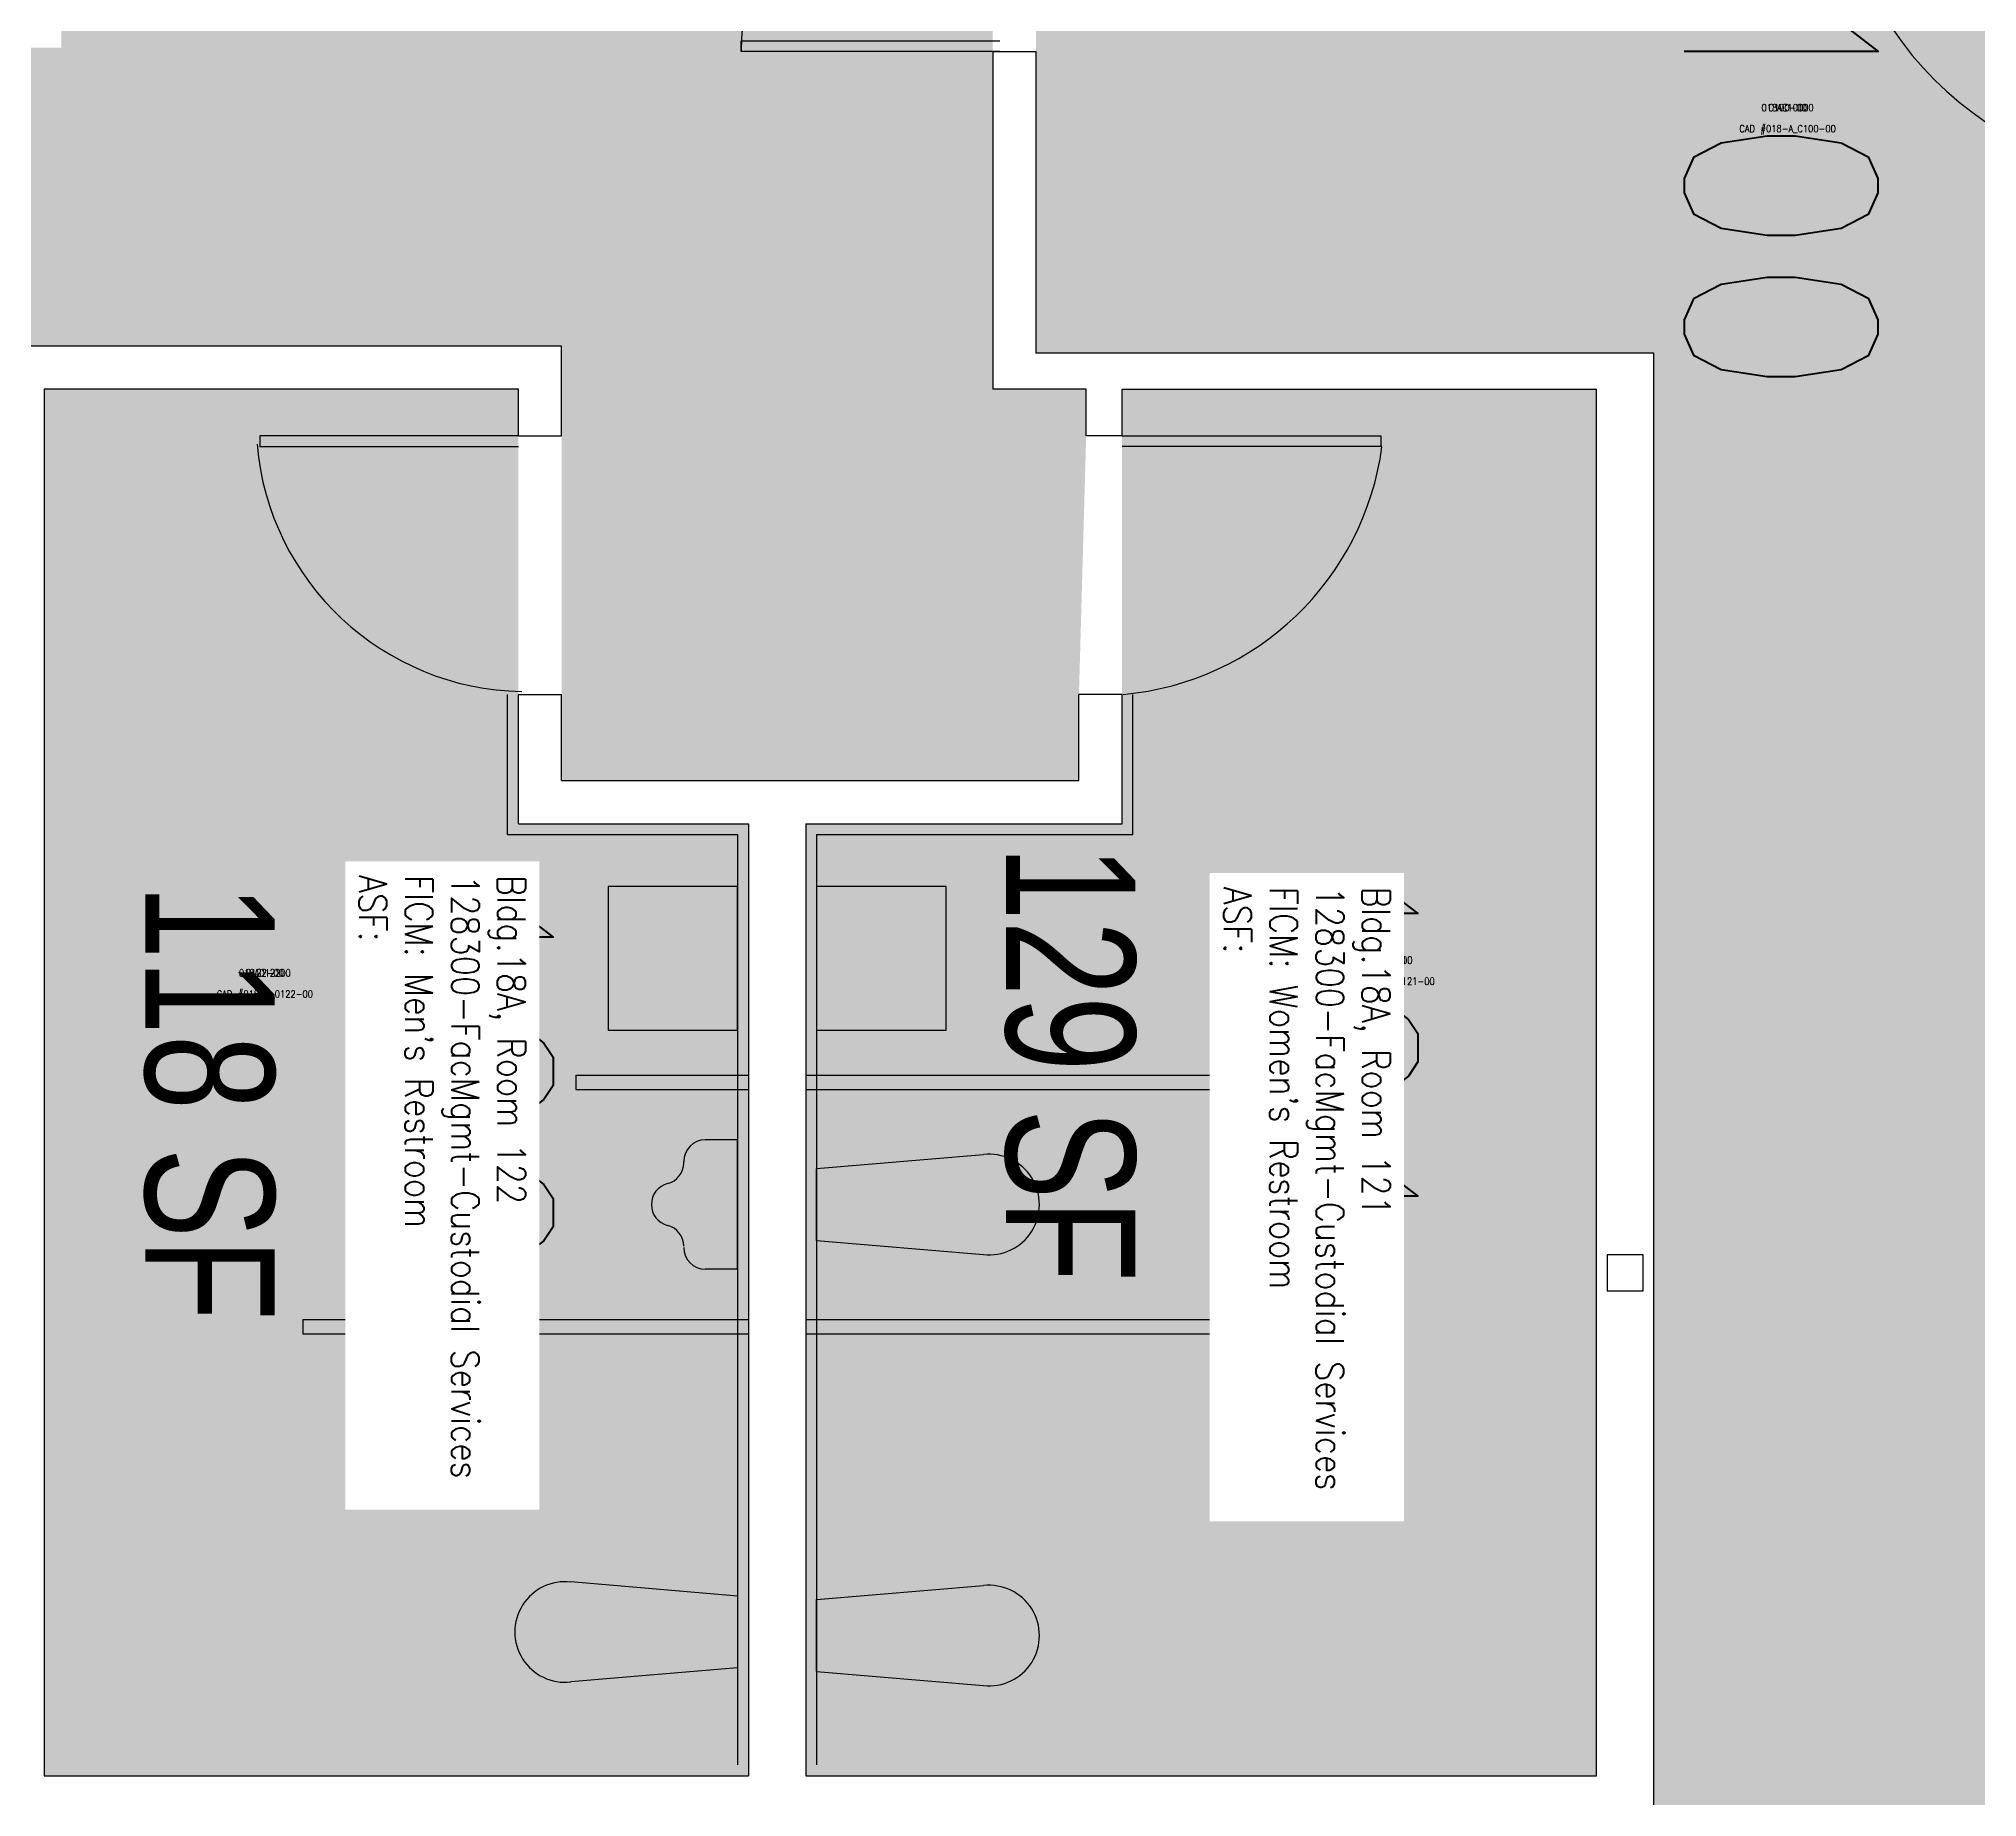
# Model space of a CAD drawing. Header units: inches. Extents: x -4 to 2901, y -182 to 1777.
# Drawn here: x 374.3 to 644, y 448 to 692.8 of the extents above; entities that cross this region are included whole.
import ezdxf
from ezdxf.enums import TextEntityAlignment as Align

# ---------------------------------------------------------------- set-up
doc = ezdxf.new("R2010")
doc.units = ezdxf.units.IN
doc.header["$LTSCALE"] = 100
doc.header["$MEASUREMENT"] = 0
doc.layers.get('0').update_dxf_attribs({"linetype": 'CONTINUOUS'})
for name, color, linetype in [('A-DOOR', 2, 'CONTINUOUS'), ('A-FLOR', 3, 'CONTINUOUS'), ('A-IDEN-CNUM', 7, 'CONTINUOUS'), ('A-IDEN-ICON', 4, 'CONTINUOUS'), ('A-IDEN-RNUM', 7, 'CONTINUOUS'), ('A-IDEN-SNUM', 4, 'CONTINUOUS'), ('A-IDEN-VNUM', 4, 'CONTINUOUS'), ('A-WALL', 5, 'CONTINUOUS'), ('AREA-TEXT', 3, 'CONTINUOUS'), ('Rooms-Category-Color', 7, 'CONTINUOUS'), ('Rooms-College-Color', 7, 'CONTINUOUS'), ('Rooms-Department-Color', 7, 'CONTINUOUS'), ('Rooms-Division-Color', 7, 'CONTINUOUS'), ('Rooms-Information', 7, 'CONTINUOUS')]:
    doc.layers.add(name, color=color, linetype=linetype)
doc.styles.add('AREA', font='arial.ttf', dxfattribs={"width": 0.75, "height": 12})
doc.styles.add('ROOMSNUMBER', font='txt.shx', dxfattribs={"height": 0.03})
doc.styles.add('ROOMVNUMBER', font='simplex.shx', dxfattribs={"width": 0.85})

# ---------------------------------------------------------------- blocks, each defined once
blk = doc.blocks.new('CPMEN')
at = {"const_width": 0.015}
for points in [[(0.055, 0.01), (0.055, 0.05), (0.015, 0.05)], [(0.01505, 0.01005), (0.055, 0.05)]]:
    blk.add_lwpolyline(points, dxfattribs=at)
blk.add_lwpolyline([(-0.0575, -0.02, 1), (0.0275, -0.02, 1)], format="xyb", close=True, dxfattribs=at)
blk = doc.blocks.new('CPWOMEN')
at = {"const_width": 0.015}
blk.add_lwpolyline([(-0.0375, 0, 1), (0.0475, 0, 1)], format="xyb", close=True, dxfattribs=at)
for points in [[(0.005, -0.04), (0.005, -0.1)], [(-0.025, -0.07), (0.035, -0.07)]]:
    blk.add_lwpolyline(points, dxfattribs=at)

msp = doc.modelspace()

# ---------------------------------------------------------------- hatches: boundary and pattern name
at = {"layer": 'Rooms-Category-Color', "true_color": 0xadadad}
for points in [[(2270, 1228), (2270, 1303.01), (2167.28, 1303.01), (2131.28, 1303.01), (1948, 1303.01), (1948, 1371.01), (1842, 1371.01), (1842, 1351.01), (1842, 1315.01), (1842, 1311.01), (1888, 1311.01), (1888, 1303.01), (1854, 1303.01), (1854, 1300), (1848, 1300), (1848, 1303.01), (1749, 1303.01), (1749, 1321.01), (1685, 1321.01), (1685, 1303.01), (1567, 1303.01), (1531, 1303.01), (1513, 1303.01), (1477, 1303.01), (1415, 1303.01), (1355, 1303.01), (1349, 1303.01), (1256.5, 1303.01), (1220.5, 1303.01), (848.5, 1303.01), (812.5, 1303.01), (591, 1303.01), (591, 1433), (585, 1433), (549, 1433), (513, 1433), (513, 1421), (513, 1385), (513, 1350.96), (513, 1268), (513, 1232), (513, 1075), (513, 1039), (513, 763), (513, 691), (513, 649), (599, 649), (599, 404.01), (599, 368.01), (599, 211), (599, 175), (599, 145.75), (599, 85.75), (599, 45), (602, 45), (674, 45), (677, 45), (677, 242), (677, 278), (677, 518), (677, 566), (677, 721), (624, 721), (591, 721), (591, 1225), (970.57, 1225), (1042.5, 1225), (1261.25, 1225), (1297.25, 1225), (1560, 1225), (1596, 1225), (1786.06, 1225), (1822.06, 1225), (1848, 1225), (1848, 1228), (1854, 1228), (1854, 1225), (1997, 1225), (2270, 1225)], [(326, 802), (507, 802), (507, 763), (507, 691), (507, 644), (520, 644), (520, 637.5), (519, 601.5), (519, 589.51), (447, 589.51), (447, 601.5), (447, 637.5), (447, 650), (364, 650), (292, 650), (183, 650), (183, 802), (290, 802)], [(441, 637.5), (441, 644), (375, 644), (375, 451.01), (473, 451.01), (473, 583.51), (441, 583.51), (441, 601.5)], [(525, 637.5), (525, 644), (591, 644), (591, 451.01), (481, 451.01), (481, 583.51), (525, 583.51), (525, 601.5)]]:
    msp.add_hatch(color=253, dxfattribs=at).paths.add_polyline_path(points)
at = {"layer": 'Rooms-College-Color', "true_color": 0xadadad}
for points in [[(2270, 1228), (2270, 1303.01), (2167.28, 1303.01), (2131.28, 1303.01), (1948, 1303.01), (1948, 1371.01), (1842, 1371.01), (1842, 1351.01), (1842, 1315.01), (1842, 1311.01), (1888, 1311.01), (1888, 1303.01), (1854, 1303.01), (1854, 1300), (1848, 1300), (1848, 1303.01), (1749, 1303.01), (1749, 1321.01), (1685, 1321.01), (1685, 1303.01), (1567, 1303.01), (1531, 1303.01), (1513, 1303.01), (1477, 1303.01), (1415, 1303.01), (1355, 1303.01), (1349, 1303.01), (1256.5, 1303.01), (1220.5, 1303.01), (848.5, 1303.01), (812.5, 1303.01), (591, 1303.01), (591, 1433), (585, 1433), (549, 1433), (513, 1433), (513, 1421), (513, 1385), (513, 1350.96), (513, 1268), (513, 1232), (513, 1075), (513, 1039), (513, 763), (513, 691), (513, 649), (599, 649), (599, 404.01), (599, 368.01), (599, 211), (599, 175), (599, 145.75), (599, 85.75), (599, 45), (602, 45), (674, 45), (677, 45), (677, 242), (677, 278), (677, 518), (677, 566), (677, 721), (624, 721), (591, 721), (591, 1225), (970.57, 1225), (1042.5, 1225), (1261.25, 1225), (1297.25, 1225), (1560, 1225), (1596, 1225), (1786.06, 1225), (1822.06, 1225), (1848, 1225), (1848, 1228), (1854, 1228), (1854, 1225), (1997, 1225), (2270, 1225)], [(326, 802), (507, 802), (507, 763), (507, 691), (507, 644), (520, 644), (520, 637.5), (519, 601.5), (519, 589.51), (447, 589.51), (447, 601.5), (447, 637.5), (447, 650), (364, 650), (292, 650), (183, 650), (183, 802), (290, 802)], [(441, 637.5), (441, 644), (375, 644), (375, 451.01), (473, 451.01), (473, 583.51), (441, 583.51), (441, 601.5)], [(525, 637.5), (525, 644), (591, 644), (591, 451.01), (481, 451.01), (481, 583.51), (525, 583.51), (525, 601.5)]]:
    msp.add_hatch(color=253, dxfattribs=at).paths.add_polyline_path(points)
at = {"layer": 'Rooms-Department-Color', "true_color": 0xacacac}
for points in [[(2270, 1228), (2270, 1303.01), (2167.28, 1303.01), (2131.28, 1303.01), (1948, 1303.01), (1948, 1371.01), (1842, 1371.01), (1842, 1351.01), (1842, 1315.01), (1842, 1311.01), (1888, 1311.01), (1888, 1303.01), (1854, 1303.01), (1854, 1300), (1848, 1300), (1848, 1303.01), (1749, 1303.01), (1749, 1321.01), (1685, 1321.01), (1685, 1303.01), (1567, 1303.01), (1531, 1303.01), (1513, 1303.01), (1477, 1303.01), (1415, 1303.01), (1355, 1303.01), (1349, 1303.01), (1256.5, 1303.01), (1220.5, 1303.01), (848.5, 1303.01), (812.5, 1303.01), (591, 1303.01), (591, 1433), (585, 1433), (549, 1433), (513, 1433), (513, 1421), (513, 1385), (513, 1350.96), (513, 1268), (513, 1232), (513, 1075), (513, 1039), (513, 763), (513, 691), (513, 649), (599, 649), (599, 404.01), (599, 368.01), (599, 211), (599, 175), (599, 145.75), (599, 85.75), (599, 45), (602, 45), (674, 45), (677, 45), (677, 242), (677, 278), (677, 518), (677, 566), (677, 721), (624, 721), (591, 721), (591, 1225), (970.57, 1225), (1042.5, 1225), (1261.25, 1225), (1297.25, 1225), (1560, 1225), (1596, 1225), (1786.06, 1225), (1822.06, 1225), (1848, 1225), (1848, 1228), (1854, 1228), (1854, 1225), (1997, 1225), (2270, 1225)], [(326, 802), (507, 802), (507, 763), (507, 691), (507, 644), (520, 644), (520, 637.5), (519, 601.5), (519, 589.51), (447, 589.51), (447, 601.5), (447, 637.5), (447, 650), (364, 650), (292, 650), (183, 650), (183, 802), (290, 802)], [(441, 637.5), (441, 644), (375, 644), (375, 451.01), (473, 451.01), (473, 583.51), (441, 583.51), (441, 601.5)], [(525, 637.5), (525, 644), (591, 644), (591, 451.01), (481, 451.01), (481, 583.51), (525, 583.51), (525, 601.5)]]:
    msp.add_hatch(color=253, dxfattribs=at).paths.add_polyline_path(points)
at = {"layer": 'Rooms-Division-Color', "true_color": 0xadadad}
for points in [[(2270, 1228), (2270, 1303.01), (2167.28, 1303.01), (2131.28, 1303.01), (1948, 1303.01), (1948, 1371.01), (1842, 1371.01), (1842, 1351.01), (1842, 1315.01), (1842, 1311.01), (1888, 1311.01), (1888, 1303.01), (1854, 1303.01), (1854, 1300), (1848, 1300), (1848, 1303.01), (1749, 1303.01), (1749, 1321.01), (1685, 1321.01), (1685, 1303.01), (1567, 1303.01), (1531, 1303.01), (1513, 1303.01), (1477, 1303.01), (1415, 1303.01), (1355, 1303.01), (1349, 1303.01), (1256.5, 1303.01), (1220.5, 1303.01), (848.5, 1303.01), (812.5, 1303.01), (591, 1303.01), (591, 1433), (585, 1433), (549, 1433), (513, 1433), (513, 1421), (513, 1385), (513, 1350.96), (513, 1268), (513, 1232), (513, 1075), (513, 1039), (513, 763), (513, 691), (513, 649), (599, 649), (599, 404.01), (599, 368.01), (599, 211), (599, 175), (599, 145.75), (599, 85.75), (599, 45), (602, 45), (674, 45), (677, 45), (677, 242), (677, 278), (677, 518), (677, 566), (677, 721), (624, 721), (591, 721), (591, 1225), (970.57, 1225), (1042.5, 1225), (1261.25, 1225), (1297.25, 1225), (1560, 1225), (1596, 1225), (1786.06, 1225), (1822.06, 1225), (1848, 1225), (1848, 1228), (1854, 1228), (1854, 1225), (1997, 1225), (2270, 1225)], [(326, 802), (507, 802), (507, 763), (507, 691), (507, 644), (520, 644), (520, 637.5), (519, 601.5), (519, 589.51), (447, 589.51), (447, 601.5), (447, 637.5), (447, 650), (364, 650), (292, 650), (183, 650), (183, 802), (290, 802)], [(441, 637.5), (441, 644), (375, 644), (375, 451.01), (473, 451.01), (473, 583.51), (441, 583.51), (441, 601.5)], [(525, 637.5), (525, 644), (591, 644), (591, 451.01), (481, 451.01), (481, 583.51), (525, 583.51), (525, 601.5)]]:
    msp.add_hatch(color=253, dxfattribs=at).paths.add_polyline_path(points)

# ---------------------------------------------------------------- linework, layer by layer
at = {"layer": 'A-DOOR', "linetype": 'Continuous'}
for p, q in [((472, 691), (472, 692.5)), ((472, 692.5), (508, 692.5)), ((508, 691), (472, 691)), ((441, 637.5), (405, 637.5)), ((405, 637.5), (405, 636)), ((525, 637.5), (561, 637.5)), ((561, 637.5), (561, 636)), ((405, 636), (441, 636)), ((561.17, 636), (525, 636))]:
    msp.add_line(p, q, dxfattribs=at)
for centre, radius, start, end in [((508, 691), 36, 90, 180), ((672, 721), 48, 180.0001, 270.0001)]:
    msp.add_arc(centre, radius, start, end, dxfattribs=at)
at = {"layer": 'A-DOOR'}
for centre, radius, start, end in [((442.14, 639.57), 37.66, 184.9331, 268.9769), ((521.59, 641.29), 39.93, 275.1427, 352.3822)]:
    msp.add_arc(centre, radius, start, end, dxfattribs=at)
at = {"layer": 'A-FLOR', "linetype": 'Continuous'}
for p, q in [((439.5, 582.01), (439.5, 601.5)), ((526.5, 582.01), (526.5, 601.5)), ((439.5, 582.01), (471.5, 582.01)), ((471.5, 582.01), (471.5, 452.51)), ((482.5, 582.01), (482.5, 452.51)), ((482.5, 582.01), (526.5, 582.01)), ((471.5, 574.76), (453.5, 574.76)), ((453.5, 574.76), (453.5, 554.76)), ((471.5, 554.76), (471.5, 574.76)), ((500.5, 574.76), (482.5, 574.76)), ((482.5, 574.76), (482.5, 554.76)), ((500.5, 554.76), (500.5, 574.76)), ((453.5, 554.76), (471.5, 554.76)), ((482.5, 554.76), (500.5, 554.76)), ((449, 548.51), (473, 548.51)), ((449, 548.51), (449, 546.51)), ((481, 548.51), (545, 548.51)), ((545, 541.53), (545, 548.51)), ((449, 546.51), (473, 546.51)), ((481, 546.51), (543, 546.51)), ((543, 541.53), (543, 546.51)), ((471.5, 539.51), (467, 539.51)), ((471.5, 521.51), (471.5, 539.51)), ((543, 541.53), (545, 541.53)), ((482.5, 535.51), (505.71, 537.46)), ((464, 536.32), (464, 536.51)), ((482.5, 525.51), (482.5, 535.51)), ((482.5, 525.51), (505.71, 523.55)), ((471.5, 521.51), (467, 521.51)), ((543, 514.51), (543, 517.53)), ((543, 517.53), (545, 517.53)), ((545, 514.51), (545, 517.53)), ((411, 514.51), (473, 514.51)), ((411, 514.51), (411, 512.51)), ((481, 514.51), (543, 514.51)), ((545, 514.51), (555, 514.51)), ((555, 514.51), (555, 512.51)), ((411, 512.51), (473, 512.51)), ((481, 512.51), (555, 512.51)), ((471.5, 476.01), (448.29, 477.97)), ((482.5, 475.51), (505.71, 477.46)), ((471.5, 476.01), (471.5, 466.01)), ((482.5, 465.51), (482.5, 475.51)), ((471.5, 466.01), (448.29, 464.05)), ((482.5, 465.51), (505.71, 463.55))]:
    msp.add_line(p, q, dxfattribs=at)
for centre, radius, start, end in [((467, 536.51), 3, 90, 180), ((506.5, 530.51), 7, 263.5181, 96.4819), ((461, 536.32), 3, 284.4775, 0), ((462.5, 530.51), 3, 104.4775, 255.5225), ((461, 524.7), 3, 0, 75.5225), ((467, 524.51), 3, 180, 270), ((447.5, 471.01), 7, 83.5181, 276.4819), ((506.5, 470.51), 7, 263.5181, 96.4819)]:
    msp.add_arc(centre, radius, start, end, dxfattribs=at)
at = {"layer": 'A-WALL', "linetype": 'Continuous'}
for p, q in [((507, 691), (513, 691)), ((507, 691), (507, 644)), ((513, 691), (513, 649)), ((447, 650), (364, 650)), ((447, 637.5), (447, 650)), ((599, 649), (513, 649)), ((599, 404.01), (599, 649)), ((375, 644), (375, 451.01)), ((441, 644), (375, 644)), ((441, 637.5), (441, 644)), ((520, 644), (507, 644)), ((520, 637.5), (520, 644)), ((525, 644), (591, 644)), ((525, 637.5), (525, 644)), ((591, 451.01), (591, 644)), ((441, 637.5), (447, 637.5)), ((525, 637.5), (520, 637.5)), ((441, 601.5), (447, 601.5)), ((441, 583.51), (441, 601.5)), ((447, 589.51), (447, 601.5)), ((525, 601.5), (519, 601.5)), ((519, 589.51), (519, 601.5)), ((525, 583.51), (525, 601.5)), ((447, 589.51), (519, 589.51)), ((441, 583.51), (473, 583.51)), ((473, 583.51), (473, 451.01)), ((481, 583.51), (481, 451.01)), ((481, 583.51), (525, 583.51)), ((375, 451.01), (473, 451.01)), ((481, 451.01), (591, 451.01))]:
    msp.add_line(p, q, dxfattribs=at)
at = {"layer": 'A-WALL'}
for p, q in [((592.5, 523.5), (592.5, 518.5)), ((597.5, 523.5), (592.5, 523.5)), ((597.5, 518.5), (597.5, 523.5)), ((592.5, 518.5), (597.5, 518.5))]:
    msp.add_line(p, q, dxfattribs=at)

# ---------------------------------------------------------------- block references
at = {"layer": 'A-IDEN-ICON'}
for name, p, xscale, yscale, zscale, rotation in [('CPMEN', (434.55, 486.98), 360, 360, 360, 270), ('CPWOMEN', (555.1, 486.77), 359.9999999989477, 359.9999999989477, 359.9999999989477, 268.5691282722112)]:
    msp.add_blockref(name, p, dxfattribs=dict(at, xscale=xscale, yscale=yscale, zscale=zscale, rotation=rotation))

# ---------------------------------------------------------------- texts
at = {"layer": 'A-IDEN-CNUM', "style": 'ROOMSNUMBER', "width": 0.85}
for s, p in [('CAD #018-A_C100-00', (617.61, 680.19)), ('CAD #018-A_0121-00', (561.81, 561.52)), ('CAD #018-A_0122-00', (405.71, 559.75))]:
    msp.add_text(s, height=1, dxfattribs=at).set_placement(p, align=Align.MIDDLE)
at = {"layer": 'A-IDEN-RNUM', "style": 'ROOMSNUMBER', "width": 0.85}
for s, p in [('C100-00', (617.61, 683.19)), ('0121-00', (561.81, 564.52)), ('0122-00', (405.71, 562.75))]:
    msp.add_text(s, height=1, dxfattribs=at).set_placement(p, align=Align.MIDDLE)
at = {"layer": 'A-IDEN-SNUM', "style": 'ROOMSNUMBER', "width": 0.85}
for s, p in [('018AC10000', (617.61, 683.19)), ('018A012100', (561.81, 564.52)), ('018A012200', (405.71, 562.75))]:
    msp.add_text(s, height=1, dxfattribs=at).set_placement(p, align=Align.MIDDLE)
at = {"layer": 'A-IDEN-VNUM', "style": 'ROOMVNUMBER', "width": 0.85}
for s, p in [('C100', (616.72, 682.66)), ('121', (552.64, 552.33)), ('122', (432.32, 549.05))]:
    msp.add_text(s, height=27, rotation=270, dxfattribs=at).set_placement(p, align=Align.MIDDLE)
at = {"layer": 'AREA-TEXT', "style": 'AREA', "width": 0.75}
for s, p in [('129 SF', (517.83, 550.11)), ('118 SF', (398.06, 544.72))]:
    msp.add_text(s, height=18, rotation=270, dxfattribs=at).set_placement(p, align=Align.MIDDLE_CENTER)

# ---------------------------------------------------------------- next in the draw order: texts
at = {"layer": 'Rooms-Information', "char_height": 3.8571, "width": 86.4, "attachment_point": 7, "rotation": 270, "style": 'ROOMVNUMBER', "bg_fill": 3, "box_fill_scale": 1.5, "bg_fill_color": 256, "bg_fill_true_color": 13158600, "bg_fill_transparency": 0}
for s, insert in [('Bldg.18A, Room L100^M^J128300-FacMgmt-Custodial Services^M^JFICM: Lobby^M^JASF: ', (352.31, 779.87)), ("Bldg.18A, Room 122^M^J128300-FacMgmt-Custodial Services^M^JFICM: Men's Restroom^M^JASF: ", (418.82, 576.37)), ("Bldg.18A, Room 121^M^J128300-FacMgmt-Custodial Services^M^JFICM: Women's Restroom^M^JASF: ", (539.14, 574.74))]:
    msp.add_mtext(s, dxfattribs=dict(at, insert=insert))

doc.saveas('drawing.dxf')
